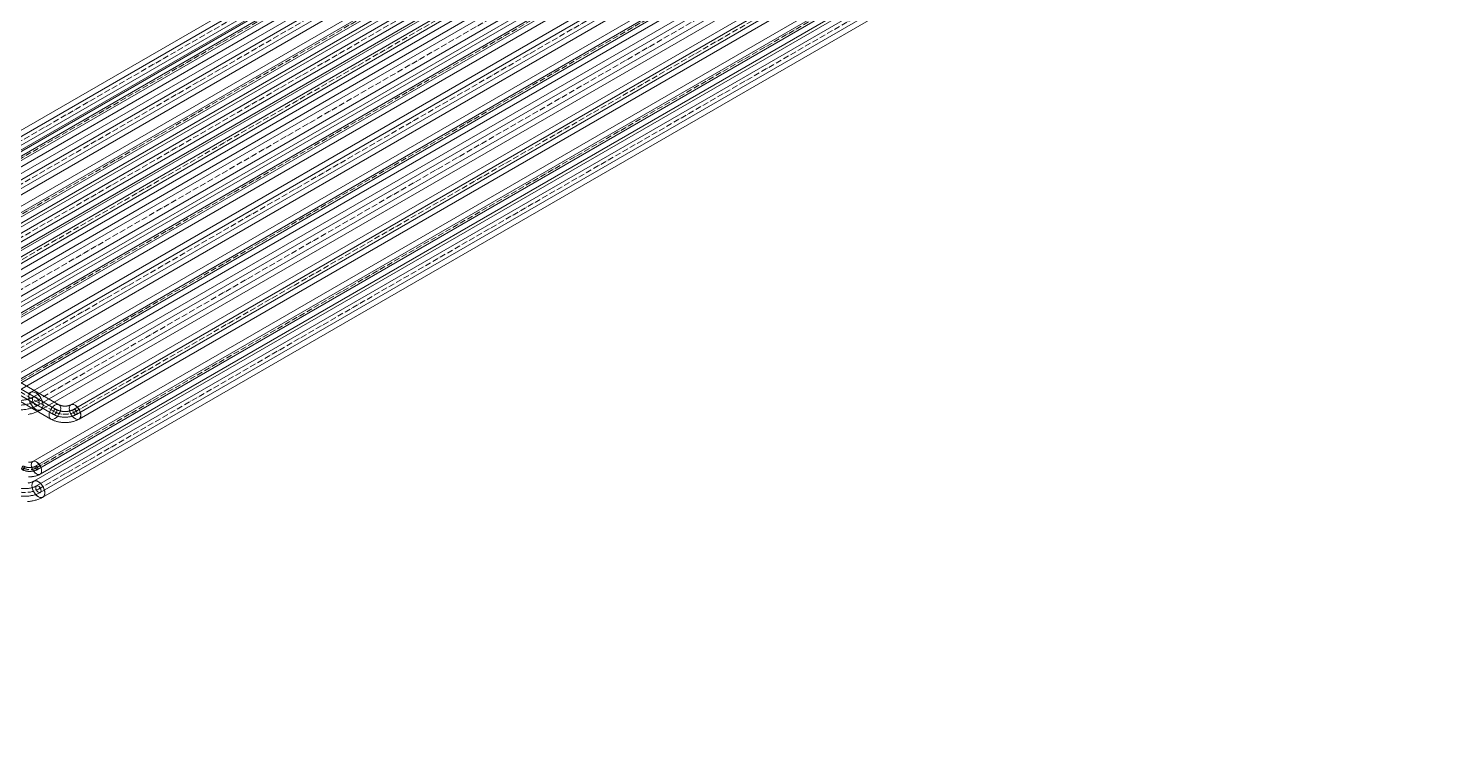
# Model space of a CAD drawing. Header units: millimetres. Extents: x -88595 to 880822, y -1054509 to -148035.
# Drawn here: x 423850 to 426226, y -315507 to -314330 of the extents above; entities that cross this region are included whole.
import ezdxf

# ---------------------------------------------------------------- set-up
doc = ezdxf.new("R2010")
doc.units = ezdxf.units.MM
doc.linetypes.add('$12$ADSK_Осевая', pattern=[14, 10, -2, 0, -2])
doc.linetypes.add('$13$ADSK_Осевая', pattern=[14, 10, -2, 0, -2])
for name, color, linetype, lineweight in [('Изоляция', 7, 'Continuous', 18), ('Трубопровод', 7, 'Continuous', 18), ('Трубопроводы', 7, 'Continuous', 18)]:
    doc.layers.add(name, color=color, linetype=linetype, lineweight=lineweight)

# ---------------------------------------------------------------- blocks, each defined once
blk = doc.blocks.new('$0$ADSK_МедьПайка_Отвод-гнутая труба - Отвод _гнутая труба_-V31-В_ОВ3_4')
at = {"layer": 'Трубопроводы', "color": 190, "true_color": 0x8000ff}
for points in [[(-9937.4, 7949.3, 0), (-9937.3, 7950.4, 0), (-9936.9, 7951.6, 0), (-9936.4, 7952.7, 0), (-9935.7, 7953.7, 0), (-9934.9, 7954.5, 0), (-9934, 7955.2, 0), (-9933.2, 7955.5, 0), (-9932.3, 7955.6, 0), (-9931.6, 7955.4, 0), (-9931.1, 7954.9, 0), (-9930.8, 7954.2, 0), (-9930.7, 7953.2, 0)], [(-9930.7, 7953.2, 0), (-9930.8, 7952.2, 0), (-9931.1, 7951, 0), (-9931.6, 7949.9, 0), (-9932.3, 7948.9, 0), (-9933.2, 7948, 0), (-9934, 7947.4, 0), (-9934.9, 7947, 0), (-9935.7, 7947, 0), (-9936.4, 7947.2, 0), (-9936.9, 7947.7, 0), (-9937.3, 7948.4, 0), (-9937.4, 7949.3, 0)], [(-9898, 7947.2, 0), (-9898.8, 7946.7, 0), (-9899.7, 7946.3, 0), (-9900.5, 7945.9, 0), (-9901.4, 7945.5, 0), (-9902.3, 7945.1, 0), (-9903.3, 7944.8, 0), (-9904.2, 7944.5, 0), (-9905.2, 7944.2, 0), (-9906.2, 7943.9, 0), (-9907.2, 7943.6, 0), (-9908.2, 7943.4, 0), (-9909.2, 7943.2, 0), (-9910.2, 7943, 0), (-9911.3, 7942.9, 0), (-9912.3, 7942.8, 0), (-9913.3, 7942.7, 0), (-9914.4, 7942.6, 0), (-9915.5, 7942.5, 0), (-9916.5, 7942.5, 0), (-9917.6, 7942.5, 0), (-9918.6, 7942.5, 0), (-9919.7, 7942.6, 0), (-9920.8, 7942.6, 0), (-9921.8, 7942.7, 0), (-9922.9, 7942.9, 0), (-9923.9, 7943, 0), (-9924.9, 7943.2, 0), (-9925.9, 7943.4, 0), (-9927, 7943.6, 0), (-9928, 7943.8, 0), (-9928.9, 7944.1, 0), (-9929.9, 7944.4, 0), (-9930.9, 7944.7, 0), (-9931.8, 7945, 0), (-9932.7, 7945.4, 0), (-9933.6, 7945.8, 0), (-9934.5, 7946.2, 0), (-9935.4, 7946.6, 0), (-9936.2, 7947, 0), (-9936.4, 7947.2, 0)], [(-9902.7, 7955.4, 0), (-9903.3, 7955.1, 0), (-9903.9, 7954.8, 0), (-9904.5, 7954.5, 0), (-9905.1, 7954.3, 0), (-9905.7, 7954, 0), (-9906.4, 7953.8, 0), (-9907.1, 7953.5, 0), (-9907.8, 7953.3, 0), (-9908.6, 7953.1, 0), (-9909.3, 7952.9, 0), (-9910.1, 7952.7, 0), (-9910.9, 7952.6, 0), (-9911.7, 7952.4, 0), (-9912.5, 7952.3, 0), (-9913.3, 7952.2, 0), (-9914.1, 7952.2, 0), (-9915, 7952.1, 0), (-9915.8, 7952.1, 0), (-9916.7, 7952, 0), (-9917.5, 7952, 0), (-9918.3, 7952, 0), (-9919.2, 7952.1, 0), (-9920, 7952.1, 0), (-9920.8, 7952.2, 0), (-9921.7, 7952.3, 0), (-9922.5, 7952.4, 0), (-9923.3, 7952.5, 0), (-9924.1, 7952.7, 0), (-9924.9, 7952.9, 0), (-9925.6, 7953, 0), (-9926.4, 7953.2, 0), (-9927.1, 7953.5, 0), (-9927.8, 7953.7, 0), (-9928.5, 7953.9, 0), (-9929.1, 7954.2, 0), (-9929.8, 7954.5, 0), (-9930.4, 7954.7, 0), (-9930.9, 7955, 0), (-9931.5, 7955.3, 0), (-9931.6, 7955.4, 0)], [(-9903.7, 7953.2, 0), (-9903.6, 7954.2, 0), (-9903.3, 7954.9, 0), (-9902.7, 7955.4, 0), (-9902.1, 7955.6, 0), (-9901.2, 7955.5, 0), (-9900.4, 7955.2, 0), (-9899.5, 7954.5, 0), (-9898.7, 7953.7, 0), (-9898, 7952.7, 0), (-9897.5, 7951.6, 0), (-9897.1, 7950.4, 0), (-9897, 7949.3, 0)], [(-9897, 7949.3, 0), (-9897.1, 7948.4, 0), (-9897.5, 7947.7, 0), (-9898, 7947.2, 0), (-9898.7, 7947, 0), (-9899.5, 7947, 0), (-9900.4, 7947.4, 0), (-9901.2, 7948, 0), (-9902.1, 7948.9, 0), (-9902.7, 7949.9, 0), (-9903.3, 7951, 0), (-9903.6, 7952.2, 0), (-9903.7, 7953.2, 0)]]:
    blk.add_polyline3d(points, dxfattribs=at)
blk = doc.blocks.new('$0$ADSK_МедьПайка_Отвод-гнутая труба - Отвод _гнутая труба_-V32-В_ОВ3_4')
at = {"layer": 'Трубопроводы', "color": 134, "true_color": 0x00a6a6}
for points in [[(-10027.6, 7966.2, 0), (-10027.4, 7968, 0), (-10026.8, 7969.8, 0), (-10025.9, 7971.7, 0), (-10024.8, 7973.4, 0), (-10023.4, 7974.8, 0), (-10022, 7975.9, 0), (-10020.5, 7976.5, 0), (-10019.2, 7976.6, 0), (-10018, 7976.3, 0), (-10017.1, 7975.5, 0), (-10016.5, 7974.2, 0), (-10016.4, 7972.6, 0)], [(-10016.4, 7972.6, 0), (-10016.5, 7970.9, 0), (-10017.1, 7969, 0), (-10018, 7967.1, 0), (-10019.2, 7965.4, 0), (-10020.5, 7964, 0), (-10022, 7962.9, 0), (-10023.4, 7962.3, 0), (-10024.8, 7962.2, 0), (-10025.9, 7962.5, 0), (-10026.8, 7963.4, 0), (-10027.4, 7964.6, 0), (-10027.6, 7966.2, 0)], [(-9961.9, 7962.5, 0), (-9963.2, 7961.8, 0), (-9964.7, 7961, 0), (-9966.1, 7960.3, 0), (-9967.6, 7959.7, 0), (-9969.1, 7959.1, 0), (-9970.7, 7958.5, 0), (-9972.3, 7958, 0), (-9973.9, 7957.5, 0), (-9975.5, 7957.1, 0), (-9977.2, 7956.6, 0), (-9978.8, 7956.3, 0), (-9980.5, 7955.9, 0), (-9982.3, 7955.6, 0), (-9984, 7955.4, 0), (-9985.7, 7955.2, 0), (-9987.5, 7955, 0), (-9989.2, 7954.9, 0), (-9991, 7954.8, 0), (-9992.8, 7954.8, 0), (-9994.5, 7954.8, 0), (-9996.3, 7954.8, 0), (-9998.1, 7954.9, 0), (-9999.8, 7955, 0), (-10001.6, 7955.1, 0), (-10003.3, 7955.3, 0), (-10005.1, 7955.6, 0), (-10006.8, 7955.9, 0), (-10008.5, 7956.2, 0), (-10010.2, 7956.5, 0), (-10011.8, 7956.9, 0), (-10013.5, 7957.4, 0), (-10015.1, 7957.9, 0), (-10016.7, 7958.4, 0), (-10018.3, 7958.9, 0), (-10019.8, 7959.5, 0), (-10021.3, 7960.2, 0), (-10022.7, 7960.8, 0), (-10024.2, 7961.6, 0), (-10025.6, 7962.3, 0), (-10025.9, 7962.5, 0)], [(-9969.8, 7976.3, 0), (-9970.7, 7975.8, 0), (-9971.7, 7975.3, 0), (-9972.7, 7974.8, 0), (-9973.7, 7974.4, 0), (-9974.8, 7973.9, 0), (-9975.9, 7973.5, 0), (-9977.1, 7973.1, 0), (-9978.3, 7972.8, 0), (-9979.5, 7972.4, 0), (-9980.8, 7972.1, 0), (-9982.1, 7971.8, 0), (-9983.4, 7971.6, 0), (-9984.7, 7971.3, 0), (-9986.1, 7971.1, 0), (-9987.4, 7971, 0), (-9988.8, 7970.8, 0), (-9990.2, 7970.7, 0), (-9991.6, 7970.7, 0), (-9993, 7970.6, 0), (-9994.4, 7970.6, 0), (-9995.8, 7970.7, 0), (-9997.2, 7970.7, 0), (-9998.6, 7970.8, 0), (-10000, 7970.9, 0), (-10001.4, 7971.1, 0), (-10002.7, 7971.3, 0), (-10004.1, 7971.5, 0), (-10005.4, 7971.7, 0), (-10006.7, 7972, 0), (-10007.9, 7972.3, 0), (-10009.2, 7972.7, 0), (-10010.4, 7973, 0), (-10011.6, 7973.4, 0), (-10012.7, 7973.8, 0), (-10013.8, 7974.2, 0), (-10014.8, 7974.7, 0), (-10015.9, 7975.2, 0), (-10016.8, 7975.6, 0), (-10017.8, 7976.1, 0), (-10018, 7976.3, 0)], [(-9971.4, 7972.6, 0), (-9971.2, 7974.2, 0), (-9970.7, 7975.5, 0), (-9969.8, 7976.3, 0), (-9968.6, 7976.6, 0), (-9967.3, 7976.5, 0), (-9965.8, 7975.9, 0), (-9964.4, 7974.8, 0), (-9963, 7973.4, 0), (-9961.9, 7971.7, 0), (-9961, 7969.8, 0), (-9960.4, 7968, 0), (-9960.2, 7966.2, 0)], [(-9960.2, 7966.2, 0), (-9960.4, 7964.6, 0), (-9961, 7963.4, 0), (-9961.9, 7962.5, 0), (-9963, 7962.2, 0), (-9964.4, 7962.3, 0), (-9965.8, 7962.9, 0), (-9967.3, 7964, 0), (-9968.6, 7965.4, 0), (-9969.8, 7967.1, 0), (-9970.7, 7969, 0), (-9971.2, 7970.9, 0), (-9971.4, 7972.6, 0)]]:
    blk.add_polyline3d(points, dxfattribs=at)
blk = doc.blocks.new('$0$ADSK_МедьПайка_Отвод-гнутая труба - Отвод _гнутая труба_-V14-В_ОВ3_4')
at = {"layer": 'Трубопроводы', "color": 190, "true_color": 0x8000ff}
for points in [[(1657, 645.2, 0), (1656.4, 644.9, 0), (1655.9, 644.9, 0), (1655.4, 645, 0), (1655.1, 645.3, 0), (1654.8, 645.8, 0), (1654.8, 646.5, 0), (1654.8, 647.2, 0), (1655.1, 647.9, 0), (1655.4, 648.7, 0), (1655.9, 649.4, 0), (1656.4, 649.9, 0), (1657, 650.4, 0)], [(1655.4, 645, 0), (1655.8, 644.8, 0), (1656.1, 644.6, 0), (1656.5, 644.3, 0), (1656.9, 644, 0), (1657.2, 643.8, 0), (1657.6, 643.4, 0), (1658, 643.1, 0), (1658.3, 642.8, 0), (1658.7, 642.4, 0), (1659.1, 642, 0), (1659.4, 641.7, 0), (1659.8, 641.3, 0), (1660.1, 640.8, 0), (1660.4, 640.4, 0), (1660.8, 640, 0), (1661.1, 639.5, 0), (1661.4, 639.1, 0), (1661.7, 638.6, 0), (1662, 638.1, 0), (1662.3, 637.6, 0), (1662.6, 637.1, 0), (1662.8, 636.6, 0), (1663.1, 636.1, 0), (1663.3, 635.6, 0), (1663.5, 635.1, 0), (1663.7, 634.6, 0), (1663.9, 634.1, 0), (1664.1, 633.6, 0), (1664.3, 633.1, 0), (1664.4, 632.6, 0), (1664.5, 632.1, 0), (1664.7, 631.6, 0), (1664.8, 631.1, 0), (1664.8, 630.7, 0), (1664.9, 630.2, 0), (1665, 629.7, 0), (1665, 629.3, 0), (1665, 628.9, 0), (1665, 628.4, 0), (1665, 628.3, 0)], [(1657, 650.4, 0), (1657.6, 650.6, 0), (1658.1, 650.7, 0), (1658.6, 650.5, 0), (1658.9, 650.2, 0), (1659.2, 649.7, 0), (1659.2, 649.1, 0), (1659.2, 648.3, 0), (1658.9, 647.6, 0), (1658.6, 646.8, 0), (1658.1, 646.2, 0), (1657.6, 645.6, 0), (1657, 645.2, 0)], [(1658.6, 650.5, 0), (1659.1, 650.2, 0), (1659.7, 649.8, 0), (1660.2, 649.5, 0), (1660.7, 649.1, 0), (1661.2, 648.7, 0), (1661.7, 648.3, 0), (1662.2, 647.8, 0), (1662.7, 647.4, 0), (1663.2, 646.9, 0), (1663.7, 646.4, 0), (1664.1, 645.9, 0), (1664.6, 645.4, 0), (1665, 644.8, 0), (1665.5, 644.3, 0), (1665.9, 643.7, 0), (1666.3, 643.1, 0), (1666.7, 642.6, 0), (1667.1, 642, 0), (1667.5, 641.4, 0), (1667.8, 640.7, 0), (1668.2, 640.1, 0), (1668.5, 639.5, 0), (1668.8, 638.9, 0), (1669.1, 638.2, 0), (1669.4, 637.6, 0), (1669.6, 636.9, 0), (1669.9, 636.3, 0), (1670.1, 635.6, 0), (1670.3, 635, 0), (1670.5, 634.3, 0), (1670.7, 633.7, 0), (1670.8, 633, 0), (1671, 632.4, 0), (1671.1, 631.7, 0), (1671.2, 631.1, 0), (1671.3, 630.4, 0), (1671.3, 629.8, 0), (1671.4, 629.1, 0), (1671.4, 628.5, 0), (1671.4, 628.3, 0)], [(1670.5, 627, 0), (1669.8, 626.7, 0), (1669, 626.6, 0), (1668.2, 626.5, 0), (1667.4, 626.6, 0), (1666.6, 626.7, 0), (1666, 627, 0), (1665.5, 627.4, 0), (1665.2, 627.8, 0), (1665, 628.3, 0), (1665.2, 628.8, 0), (1665.5, 629.2, 0), (1666, 629.6, 0)], [(1666, 629.6, 0), (1666.6, 629.9, 0), (1667.4, 630.1, 0), (1668.2, 630.2, 0), (1669, 630.1, 0), (1669.8, 629.9, 0), (1670.5, 629.6, 0), (1671, 629.2, 0), (1671.3, 628.8, 0), (1671.4, 628.3, 0), (1671.3, 627.8, 0), (1671, 627.4, 0), (1670.5, 627, 0)]]:
    blk.add_polyline3d(points, dxfattribs=at)
blk = doc.blocks.new('$0$ADSK_МедьПайка_Отвод-гнутая труба - Отвод _гнутая труба_-V30-В_ОВ3_4')
at = {"layer": 'Трубопроводы', "color": 134, "true_color": 0x00a6a6}
for points in [[(-8086.8, 9400.7, 0), (-8087.9, 9400.2, 0), (-8089, 9400.1, 0), (-8090, 9400.3, 0), (-8090.7, 9401, 0), (-8091.1, 9402, 0), (-8091.3, 9403.2, 0), (-8091.1, 9404.7, 0), (-8090.7, 9406.2, 0), (-8090, 9407.7, 0), (-8089, 9409, 0), (-8087.9, 9410.2, 0), (-8086.8, 9411, 0)], [(-8086.8, 9411, 0), (-8085.6, 9411.5, 0), (-8084.5, 9411.6, 0), (-8083.6, 9411.3, 0), (-8082.9, 9410.7, 0), (-8082.4, 9409.7, 0), (-8082.3, 9408.4, 0), (-8082.4, 9407, 0), (-8082.9, 9405.5, 0), (-8083.6, 9404, 0), (-8084.5, 9402.6, 0), (-8085.6, 9401.5, 0), (-8086.8, 9400.7, 0)], [(-8083.6, 9411.3, 0), (-8082.5, 9410.7, 0), (-8081.4, 9410, 0), (-8080.4, 9409.3, 0), (-8079.3, 9408.5, 0), (-8078.3, 9407.7, 0), (-8077.3, 9406.8, 0), (-8076.3, 9405.9, 0), (-8075.3, 9405, 0), (-8074.3, 9404.1, 0), (-8073.4, 9403.1, 0), (-8072.5, 9402.1, 0), (-8071.6, 9401, 0), (-8070.7, 9400, 0), (-8069.8, 9398.9, 0), (-8069, 9397.7, 0), (-8068.2, 9396.6, 0), (-8067.4, 9395.4, 0), (-8066.6, 9394.2, 0), (-8065.9, 9393, 0), (-8065.1, 9391.8, 0), (-8064.5, 9390.6, 0), (-8063.8, 9389.3, 0), (-8063.2, 9388, 0), (-8062.6, 9386.8, 0), (-8062, 9385.5, 0), (-8061.5, 9384.2, 0), (-8061, 9382.9, 0), (-8060.6, 9381.6, 0), (-8060.1, 9380.3, 0), (-8059.7, 9379, 0), (-8059.4, 9377.6, 0), (-8059.1, 9376.3, 0), (-8058.8, 9375, 0), (-8058.6, 9373.7, 0), (-8058.4, 9372.4, 0), (-8058.2, 9371.1, 0), (-8058.1, 9369.8, 0), (-8058, 9368.6, 0), (-8058, 9367.3, 0), (-8058, 9367, 0)], [(-8090, 9400.3, 0), (-8089.2, 9399.9, 0), (-8088.5, 9399.4, 0), (-8087.8, 9398.9, 0), (-8087.1, 9398.4, 0), (-8086.3, 9397.8, 0), (-8085.6, 9397.2, 0), (-8084.8, 9396.5, 0), (-8084.1, 9395.9, 0), (-8083.4, 9395.1, 0), (-8082.7, 9394.4, 0), (-8082, 9393.6, 0), (-8081.2, 9392.8, 0), (-8080.6, 9392, 0), (-8079.9, 9391.1, 0), (-8079.2, 9390.2, 0), (-8078.6, 9389.3, 0), (-8078, 9388.4, 0), (-8077.3, 9387.5, 0), (-8076.8, 9386.5, 0), (-8076.2, 9385.5, 0), (-8075.7, 9384.6, 0), (-8075.1, 9383.6, 0), (-8074.6, 9382.6, 0), (-8074.2, 9381.6, 0), (-8073.7, 9380.6, 0), (-8073.3, 9379.5, 0), (-8072.9, 9378.5, 0), (-8072.6, 9377.5, 0), (-8072.3, 9376.5, 0), (-8072, 9375.5, 0), (-8071.7, 9374.5, 0), (-8071.5, 9373.5, 0), (-8071.3, 9372.6, 0), (-8071.1, 9371.6, 0), (-8070.9, 9370.7, 0), (-8070.8, 9369.8, 0), (-8070.7, 9368.9, 0), (-8070.7, 9368, 0), (-8070.7, 9367.2, 0), (-8070.7, 9367, 0)], [(-8059.8, 9364.4, 0), (-8061.1, 9363.8, 0), (-8062.7, 9363.4, 0), (-8064.3, 9363.3, 0), (-8066, 9363.4, 0), (-8067.5, 9363.8, 0), (-8068.8, 9364.4, 0), (-8069.8, 9365.1, 0), (-8070.5, 9366, 0), (-8070.7, 9367, 0), (-8070.5, 9367.9, 0), (-8069.8, 9368.8, 0), (-8068.8, 9369.5, 0)], [(-8068.8, 9369.5, 0), (-8067.5, 9370.1, 0), (-8066, 9370.5, 0), (-8064.3, 9370.6, 0), (-8062.7, 9370.5, 0), (-8061.1, 9370.1, 0), (-8059.8, 9369.5, 0), (-8058.8, 9368.8, 0), (-8058.2, 9367.9, 0), (-8058, 9367, 0), (-8058.2, 9366, 0), (-8058.8, 9365.1, 0), (-8059.8, 9364.4, 0)]]:
    blk.add_polyline3d(points, dxfattribs=at)

msp = doc.modelspace()

# ---------------------------------------------------------------- linework, layer by layer
at = {"layer": 'Изоляция', "color": 190, "true_color": 0x8000ff}
for p, q in [((423901.1, -314959.2), (416369.2, -310610.7)), ((416355.4, -310634.5), (423887.3, -314983.1)), ((425594.2, -313519.1), (423425.7, -314771.1)), ((423437.8, -314792.2), (425606.3, -313540.2)), ((426072, -313717.3), (423921, -314959.2)), ((425393.3, -313729.3), (422593.4, -315345.8)), ((425845.3, -313745.8), (422879.4, -315458.2)), ((426153.8, -313728.3), (423857.3, -315054.2)), ((423934.8, -314983.1), (426085.8, -313741.2)), ((425453.3, -313768.8), (422586.5, -315423.9)), ((422605.6, -315366.9), (425405.5, -313750.4)), ((425644.7, -313752), (422844.6, -315368.6)), ((422891.6, -315479.2), (425857.5, -313766.9)), ((423869.5, -315075.3), (426166, -313749.4)), ((422600.2, -315447.8), (425467, -313792.6)), ((422856.8, -315389.7), (425656.8, -313773.1))]:
    msp.add_line(p, q, dxfattribs=at)
at = {"layer": 'Изоляция', "color": 134, "true_color": 0x00a6a6}
for p, q in [((425626.8, -313467.5), (423428.8, -314736.5)), ((423444.2, -314763.1), (425642.2, -313494.1)), ((425517.1, -313603.3), (422627.7, -315271.5)), ((422643.1, -315298.1), (425532.4, -313629.9)), ((425464.4, -313722.7), (422591.7, -315381.3)), ((425940.1, -313733.9), (423854, -314938.4)), ((426210.6, -313729.3), (423859, -315087.1)), ((425530.6, -313767.8), (422592.2, -315464.3)), ((422607, -315407.9), (425479.7, -313749.3)), ((425713.7, -313762.6), (422813, -315437.3)), ((423870.9, -314967.7), (425957, -313763.3)), ((423874.3, -315113.7), (426226, -313755.9)), ((422592.2, -315507.1), (425556.8, -313795.4)), ((422828.4, -315463.9), (425729.1, -313789.2))]:
    msp.add_line(p, q, dxfattribs=at)
for points in [[(423854, -314938.4, 0), (423853.3, -314938.7, 0), (423852.6, -314939.1, 0), (423851.9, -314939.4, 0), (423851.1, -314939.8, 0), (423850.2, -314940.1, 0), (423849.3, -314940.4, 0)], [(423862.4, -314939.2, 0), (423859.3, -314937.9, 0), (423856.4, -314937.6, 0), (423854, -314938.4, 0), (423852.1, -314940.1, 0), (423850.9, -314942.8, 0), (423850.4, -314946.1, 0)], [(423850.4, -314946.1, 0), (423850.7, -314943.2, 0), (423851.6, -314940.8, 0), (423853.1, -314939, 0), (423855, -314937.9, 0), (423857.2, -314937.6, 0), (423859.8, -314938, 0), (423862.4, -314939.2, 0)], [(423850.4, -314946.1, 0), (423850.9, -314949.9, 0), (423852.1, -314954, 0), (423854, -314957.9, 0), (423856.4, -314961.6, 0), (423859.3, -314964.6, 0), (423862.4, -314966.9, 0)], [(423862.4, -314966.9, 0), (423859.8, -314965, 0), (423857.2, -314962.5, 0), (423855, -314959.5, 0), (423853.1, -314956.3, 0), (423851.6, -314952.8, 0), (423850.7, -314949.4, 0), (423850.4, -314946.1, 0)], [(423874.4, -314960, 0), (423874, -314956.1, 0), (423872.8, -314952.1, 0), (423870.9, -314948.2, 0), (423868.4, -314944.5, 0), (423865.5, -314941.5, 0), (423862.4, -314939.2, 0)], [(423862.4, -314939.2, 0), (423865.1, -314941.1, 0), (423867.6, -314943.6, 0), (423869.9, -314946.5, 0), (423871.8, -314949.8, 0), (423873.2, -314953.3, 0), (423874.1, -314956.7, 0), (423874.4, -314960, 0)], [(423862.4, -314966.9, 0), (423865.5, -314968.2, 0), (423868.4, -314968.5, 0), (423870.9, -314967.7, 0), (423872.8, -314966, 0), (423874, -314963.3, 0), (423874.4, -314960, 0)], [(423874.4, -314960, 0), (423874.1, -314962.9, 0), (423873.2, -314965.3, 0), (423871.8, -314967.1, 0), (423869.9, -314968.2, 0), (423867.6, -314968.5, 0), (423865.1, -314968.1, 0), (423862.4, -314966.9, 0)], [(423870.9, -314967.7, 0), (423869.2, -314968.6, 0), (423867.6, -314969.5, 0), (423865.9, -314970.3, 0), (423864.1, -314971.1, 0), (423862.3, -314971.8, 0), (423860.5, -314972.4, 0), (423858.7, -314973, 0), (423856.9, -314973.6, 0), (423855, -314974.1, 0), (423853.1, -314974.6, 0), (423851.2, -314975, 0), (423849.3, -314975.4, 0)], [(423859, -315087.1, 0), (423858.5, -315087.3, 0), (423858, -315087.6, 0), (423857.4, -315087.8, 0), (423856.9, -315088.1, 0), (423856.2, -315088.3, 0), (423855.6, -315088.6, 0), (423854.9, -315088.8, 0), (423854.1, -315089, 0), (423853.4, -315089.2, 0), (423852.6, -315089.4, 0), (423851.8, -315089.6, 0), (423851, -315089.8, 0), (423850.1, -315089.9, 0), (423849.3, -315090, 0)], [(423855.8, -315094.1, 0), (423856, -315091.5, 0), (423856.8, -315089.3, 0), (423858.1, -315087.6, 0), (423859.9, -315086.7, 0), (423861.9, -315086.3, 0), (423864.2, -315086.7, 0), (423866.6, -315087.8, 0)], [(423866.6, -315087.8, 0), (423863.8, -315086.6, 0), (423861.2, -315086.4, 0), (423859, -315087.1, 0), (423857.2, -315088.7, 0), (423856.1, -315091.1, 0), (423855.8, -315094.1, 0)], [(423855.8, -315094.1, 0), (423856.1, -315097.5, 0), (423857.2, -315101.2, 0), (423859, -315104.8, 0), (423861.2, -315108.1, 0), (423863.8, -315110.8, 0), (423866.6, -315112.9, 0)], [(423866.6, -315112.9, 0), (423864.2, -315111.2, 0), (423861.9, -315108.9, 0), (423859.9, -315106.2, 0), (423858.1, -315103.3, 0), (423856.8, -315100.1, 0), (423856, -315097, 0), (423855.8, -315094.1, 0)], [(423877.5, -315106.6, 0), (423877.1, -315103.2, 0), (423876, -315099.5, 0), (423874.3, -315095.9, 0), (423872.1, -315092.6, 0), (423869.4, -315089.9, 0), (423866.6, -315087.8, 0)], [(423866.6, -315087.8, 0), (423869, -315089.5, 0), (423871.3, -315091.8, 0), (423873.4, -315094.5, 0), (423875.1, -315097.4, 0), (423876.4, -315100.6, 0), (423877.2, -315103.7, 0), (423877.5, -315106.6, 0)], [(423874.3, -315113.7, 0), (423872.9, -315114.4, 0), (423871.5, -315115.1, 0), (423870.1, -315115.8, 0), (423868.7, -315116.4, 0), (423867.2, -315117, 0), (423865.7, -315117.6, 0), (423864.2, -315118.1, 0), (423862.7, -315118.5, 0), (423861.2, -315118.9, 0), (423859.6, -315119.3, 0), (423858, -315119.7, 0), (423856.5, -315120, 0), (423854.9, -315120.2, 0), (423853.3, -315120.5, 0), (423851.7, -315120.7, 0), (423850.1, -315120.8, 0), (423848.5, -315120.9, 0)], [(423866.6, -315112.9, 0), (423869.4, -315114.1, 0), (423872.1, -315114.3, 0), (423874.3, -315113.7, 0), (423876, -315112.1, 0), (423877.1, -315109.7, 0), (423877.5, -315106.6, 0)], [(423877.5, -315106.6, 0), (423877.2, -315109.3, 0), (423876.4, -315111.4, 0), (423875.1, -315113.1, 0), (423873.4, -315114.1, 0), (423871.3, -315114.4, 0), (423869, -315114, 0), (423866.6, -315112.9, 0)]]:
    msp.add_polyline3d(points, dxfattribs=at)
at = {"layer": 'Изоляция', "color": 190, "true_color": 0x8000ff}
for points in [[(423894.2, -314959.9, 0), (423891.7, -314961.8, 0), (423889.4, -314964.2, 0), (423887.3, -314967.2, 0), (423885.8, -314970.4, 0), (423884.8, -314973.7, 0), (423884.5, -314976.8, 0)], [(423884.5, -314976.8, 0), (423884.8, -314973.7, 0), (423885.8, -314970.4, 0), (423887.3, -314967.2, 0), (423889.4, -314964.2, 0), (423891.7, -314961.8, 0), (423894.2, -314959.9, 0)], [(423903.9, -314965.5, 0), (423903.6, -314962.8, 0), (423902.6, -314960.7, 0), (423901.1, -314959.2, 0), (423899.1, -314958.6, 0), (423896.7, -314958.9, 0), (423894.2, -314959.9, 0)], [(423894.2, -314959.9, 0), (423896.7, -314958.9, 0), (423899.1, -314958.6, 0), (423901.1, -314959.2, 0), (423902.6, -314960.7, 0), (423903.6, -314962.8, 0), (423903.9, -314965.5, 0)], [(423921, -314959.2, 0), (423920.7, -314959.4, 0), (423920.4, -314959.6, 0), (423920.1, -314959.7, 0), (423919.7, -314959.9, 0), (423919.3, -314960, 0), (423918.8, -314960.2, 0), (423918.4, -314960.4, 0), (423917.9, -314960.5, 0), (423917.4, -314960.6, 0), (423916.9, -314960.8, 0), (423916.3, -314960.9, 0), (423915.7, -314961, 0), (423915.2, -314961.1, 0), (423914.6, -314961.2, 0), (423914, -314961.3, 0), (423913.3, -314961.3, 0), (423912.7, -314961.4, 0), (423912.1, -314961.4, 0), (423911.5, -314961.4, 0), (423910.8, -314961.4, 0), (423910.2, -314961.4, 0), (423909.6, -314961.4, 0), (423908.9, -314961.3, 0), (423908.3, -314961.3, 0), (423907.7, -314961.2, 0), (423907.1, -314961.1, 0), (423906.5, -314961, 0), (423905.9, -314960.9, 0), (423905.4, -314960.8, 0), (423904.9, -314960.7, 0), (423904.3, -314960.5, 0), (423903.8, -314960.4, 0), (423903.4, -314960.2, 0), (423902.9, -314960.1, 0), (423902.5, -314959.9, 0), (423902.1, -314959.8, 0), (423901.8, -314959.6, 0), (423901.5, -314959.4, 0), (423901.2, -314959.3, 0), (423901.1, -314959.2, 0)], [(423927.9, -314959.9, 0), (423925.4, -314958.9, 0), (423923, -314958.6, 0), (423921, -314959.2, 0), (423919.5, -314960.7, 0), (423918.5, -314962.8, 0), (423918.1, -314965.5, 0)], [(423918.1, -314965.5, 0), (423918.4, -314963.2, 0), (423919.1, -314961.2, 0), (423920.3, -314959.8, 0), (423921.8, -314958.9, 0), (423923.7, -314958.6, 0), (423925.7, -314959, 0), (423927.9, -314959.9, 0)], [(423937.6, -314976.8, 0), (423937.3, -314973.7, 0), (423936.3, -314970.4, 0), (423934.8, -314967.2, 0), (423932.7, -314964.2, 0), (423930.4, -314961.8, 0), (423927.9, -314959.9, 0)], [(423927.9, -314959.9, 0), (423930, -314961.5, 0), (423932.1, -314963.5, 0), (423933.9, -314965.9, 0), (423935.5, -314968.5, 0), (423936.6, -314971.3, 0), (423937.4, -314974.1, 0), (423937.6, -314976.8, 0)], [(423884.5, -314976.8, 0), (423884.8, -314979.5, 0), (423885.8, -314981.6, 0), (423887.3, -314983.1, 0), (423889.4, -314983.7, 0), (423891.7, -314983.5, 0), (423894.2, -314982.4, 0)], [(423894.2, -314982.4, 0), (423891.7, -314983.5, 0), (423889.4, -314983.7, 0), (423887.3, -314983.1, 0), (423885.8, -314981.6, 0), (423884.8, -314979.5, 0), (423884.5, -314976.8, 0)], [(423934.8, -314983.1, 0), (423933.7, -314983.7, 0), (423932.6, -314984.3, 0), (423931.4, -314984.8, 0), (423930.3, -314985.3, 0), (423929.1, -314985.7, 0), (423927.9, -314986.2, 0), (423926.8, -314986.6, 0), (423925.6, -314986.9, 0), (423924.4, -314987.3, 0), (423923.1, -314987.6, 0), (423921.9, -314987.8, 0), (423920.7, -314988.1, 0), (423919.4, -314988.3, 0), (423918.2, -314988.5, 0), (423916.9, -314988.6, 0), (423915.7, -314988.7, 0), (423914.4, -314988.8, 0), (423913.1, -314988.9, 0), (423911.9, -314988.9, 0), (423910.6, -314988.9, 0), (423909.3, -314988.9, 0), (423908, -314988.9, 0), (423906.8, -314988.8, 0), (423905.5, -314988.7, 0), (423904.3, -314988.5, 0), (423903, -314988.3, 0), (423901.8, -314988.1, 0), (423900.5, -314987.9, 0), (423899.3, -314987.6, 0), (423898.1, -314987.4, 0), (423896.9, -314987, 0), (423895.7, -314986.7, 0), (423894.5, -314986.3, 0), (423893.3, -314985.9, 0), (423892.1, -314985.4, 0), (423891, -314984.9, 0), (423889.9, -314984.4, 0), (423888.7, -314983.8, 0), (423887.6, -314983.2, 0), (423887.3, -314983.1, 0)], [(423894.2, -314982.4, 0), (423896.7, -314980.6, 0), (423899.1, -314978.1, 0), (423901.1, -314975.1, 0), (423902.6, -314971.9, 0), (423903.6, -314968.6, 0), (423903.9, -314965.5, 0)], [(423903.9, -314965.5, 0), (423903.6, -314968.6, 0), (423902.6, -314971.9, 0), (423901.1, -314975.1, 0), (423899.1, -314978.1, 0), (423896.7, -314980.6, 0), (423894.2, -314982.4, 0)], [(423918.1, -314965.5, 0), (423918.5, -314968.6, 0), (423919.5, -314971.9, 0), (423921, -314975.1, 0), (423923, -314978.1, 0), (423925.4, -314980.6, 0), (423927.9, -314982.4, 0)], [(423927.9, -314982.4, 0), (423925.7, -314980.9, 0), (423923.7, -314978.8, 0), (423921.8, -314976.4, 0), (423920.3, -314973.8, 0), (423919.1, -314971, 0), (423918.4, -314968.2, 0), (423918.1, -314965.5, 0)], [(423927.9, -314982.4, 0), (423930.4, -314983.5, 0), (423932.7, -314983.7, 0), (423934.8, -314983.1, 0), (423936.3, -314981.6, 0), (423937.3, -314979.5, 0), (423937.6, -314976.8, 0)], [(423937.6, -314976.8, 0), (423937.4, -314979.1, 0), (423936.6, -314981.1, 0), (423935.5, -314982.6, 0), (423933.9, -314983.4, 0), (423932.1, -314983.7, 0), (423930, -314983.4, 0), (423927.9, -314982.4, 0)], [(423857.3, -315054.2, 0), (423857.2, -315054.2, 0), (423857.1, -315054.3, 0), (423856.9, -315054.4, 0), (423856.7, -315054.4, 0), (423856.6, -315054.5, 0), (423856.4, -315054.6, 0), (423856.1, -315054.7, 0), (423855.9, -315054.7, 0), (423855.6, -315054.8, 0), (423855.3, -315054.9, 0), (423855, -315054.9, 0), (423854.7, -315055, 0), (423854.4, -315055, 0), (423854.1, -315055.1, 0), (423853.8, -315055.1, 0), (423853.4, -315055.2, 0), (423853.1, -315055.2, 0), (423852.7, -315055.2, 0), (423852.4, -315055.2, 0), (423852, -315055.2, 0), (423851.7, -315055.2, 0), (423851.3, -315055.2, 0), (423851, -315055.2, 0), (423850.6, -315055.1, 0), (423850.3, -315055.1, 0), (423850, -315055.1, 0)], [(423863.4, -315054.8, 0), (423861.1, -315053.8, 0), (423859.1, -315053.6, 0), (423857.3, -315054.2, 0), (423855.9, -315055.4, 0), (423855.1, -315057.3, 0), (423854.8, -315059.7, 0)], [(423854.8, -315059.7, 0), (423855, -315057.7, 0), (423855.6, -315055.9, 0), (423856.6, -315054.6, 0), (423858, -315053.8, 0), (423859.6, -315053.6, 0), (423861.5, -315053.9, 0), (423863.4, -315054.8, 0)], [(423872, -315069.7, 0), (423871.7, -315066.9, 0), (423870.8, -315064, 0), (423869.5, -315061.2, 0), (423867.7, -315058.6, 0), (423865.6, -315056.4, 0), (423863.4, -315054.8, 0)], [(423863.4, -315054.8, 0), (423865.3, -315056.1, 0), (423867.1, -315057.9, 0), (423868.7, -315060, 0), (423870.1, -315062.4, 0), (423871.1, -315064.9, 0), (423871.8, -315067.3, 0), (423872, -315069.7, 0)], [(423869.5, -315075.3, 0), (423868.6, -315075.7, 0), (423867.8, -315076.1, 0), (423867, -315076.5, 0), (423866.1, -315076.9, 0), (423865.3, -315077.2, 0), (423864.4, -315077.6, 0), (423863.5, -315077.8, 0), (423862.7, -315078.1, 0), (423861.8, -315078.4, 0), (423860.9, -315078.6, 0), (423860, -315078.8, 0), (423859.1, -315079, 0), (423858.2, -315079.1, 0), (423857.3, -315079.2, 0), (423856.4, -315079.3, 0), (423855.5, -315079.4, 0), (423854.6, -315079.5, 0), (423853.6, -315079.5, 0), (423852.7, -315079.6, 0), (423851.8, -315079.6, 0), (423850.9, -315079.6, 0), (423850, -315079.5, 0)], [(423854.8, -315059.7, 0), (423855.1, -315062.5, 0), (423855.9, -315065.4, 0), (423857.3, -315068.2, 0), (423859.1, -315070.8, 0), (423861.1, -315073, 0), (423863.4, -315074.7, 0)], [(423863.4, -315074.7, 0), (423861.4, -315073.3, 0), (423859.6, -315071.5, 0), (423858, -315069.4, 0), (423856.6, -315067, 0), (423855.6, -315064.5, 0), (423855, -315062.1, 0), (423854.8, -315059.7, 0)], [(423863.4, -315074.7, 0), (423865.6, -315075.6, 0), (423867.7, -315075.8, 0), (423869.5, -315075.3, 0), (423870.8, -315074, 0), (423871.7, -315072.1, 0), (423872, -315069.7, 0)], [(423872, -315069.7, 0), (423871.8, -315071.8, 0), (423871.1, -315073.5, 0), (423870.1, -315074.8, 0), (423868.7, -315075.6, 0), (423867.1, -315075.8, 0), (423865.3, -315075.5, 0), (423863.4, -315074.7, 0)]]:
    msp.add_polyline3d(points, dxfattribs=at)
at = {"layer": 'Трубопровод', "color": 190, "true_color": 0x8000ff}
for p, q in [((416359.9, -310626.7), (423891.8, -314975.3)), ((423896.6, -314967), (416364.7, -310618.5)), ((425598.7, -313526.9), (423430.2, -314778.9)), ((423433.3, -314784.4), (425601.8, -313532.4)), ((425397.8, -313737.1), (422597.9, -315353.6)), ((422601.1, -315359.1), (425401, -313742.6)), ((426158.3, -313736.1), (423861.8, -315062)), ((423865, -315067.5), (426161.5, -313741.6)), ((426076.5, -313725.1), (423925.5, -314967)), ((423930.3, -314975.3), (426081.3, -313733.4)), ((425649.2, -313759.8), (422849.1, -315376.4)), ((422852.3, -315381.9), (425652.3, -313765.3)), ((425849.8, -313753.6), (422883.9, -315465.9)), ((422887.1, -315471.4), (425853, -313759.1)), ((425457.8, -313776.6), (422591, -315431.7)), ((422595.7, -315440), (425462.5, -313784.8))]:
    msp.add_line(p, q, dxfattribs=at)
at = {"layer": 'Трубопровод', "color": 190, "linetype": '$12$ADSK_Осевая', "true_color": 0x8000ff}
for p, q in [((416362.3, -310622.6), (423894.2, -314971.2)), ((416362.3, -310622.6), (423894.2, -314971.2)), ((425600.3, -313529.7), (423431.7, -314781.7)), ((425600.3, -313529.7), (423431.7, -314781.7)), ((425399.4, -313739.8), (422599.5, -315356.4)), ((425399.4, -313739.8), (422599.5, -315356.4)), ((423863.4, -315064.7), (426159.9, -313738.8)), ((423863.4, -315064.7), (426159.9, -313738.8)), ((423927.9, -314971.2), (426078.9, -313729.3)), ((423927.9, -314971.2), (426078.9, -313729.3)), ((422850.7, -315379.2), (425650.7, -313762.6)), ((422850.7, -315379.2), (425650.7, -313762.6)), ((422885.5, -315468.7), (425851.4, -313756.3)), ((422885.5, -315468.7), (425851.4, -313756.3)), ((425460.1, -313780.7), (422593.4, -315435.8)), ((425460.1, -313780.7), (422593.4, -315435.8))]:
    msp.add_line(p, q, dxfattribs=at)
at = {"layer": 'Трубопровод', "color": 134, "true_color": 0x00a6a6}
for p, q in [((425631.3, -313475.3), (423433.3, -314744.3)), ((423439.7, -314755.3), (425637.7, -313486.3)), ((425521.6, -313611.1), (422632.2, -315279.3)), ((422638.6, -315290.3), (425527.9, -313622.1)), ((425468.9, -313730.5), (422596.2, -315389.1)), ((422602.5, -315400.1), (425475.2, -313741.5)), ((425944.6, -313741.7), (423858.5, -314946.2)), ((426215.1, -313737.1), (423863.5, -315094.9)), ((423869.8, -315105.9), (426221.5, -313748.1)), ((425718.2, -313770.4), (422817.5, -315445.1)), ((423866.4, -314959.9), (425952.5, -313755.5)), ((425533.3, -313776.6), (422602.3, -315468.8)), ((422611.8, -315485.3), (425542.8, -313793.1)), ((422823.9, -315456.1), (425724.6, -313781.4))]:
    msp.add_line(p, q, dxfattribs=at)
at = {"layer": 'Трубопровод', "color": 134, "linetype": '$12$ADSK_Осевая', "true_color": 0x00a6a6}
for p, q in [((425634.5, -313480.8), (423436.5, -314749.8)), ((425634.5, -313480.8), (423436.5, -314749.8)), ((422635.4, -315284.8), (425524.7, -313616.6)), ((422635.4, -315284.8), (425524.7, -313616.6)), ((422599.3, -315394.6), (425472.1, -313736)), ((422599.3, -315394.6), (425472.1, -313736)), ((423862.4, -314953), (425948.6, -313748.6)), ((423862.4, -314953), (425948.6, -313748.6)), ((423866.6, -315100.4), (426218.3, -313742.6)), ((423866.6, -315100.4), (426218.3, -313742.6)), ((425538, -313784.9), (422607, -315477.1)), ((425538, -313784.9), (422607, -315477.1)), ((422820.7, -315450.6), (425721.4, -313775.9)), ((422820.7, -315450.6), (425721.4, -313775.9))]:
    msp.add_line(p, q, dxfattribs=at)
at = {"layer": 'Трубопровод', "color": 134, "true_color": 0x00a6a6}
for points in [[(423862.4, -314946.6, 0), (423861, -314945.9, 0), (423859.6, -314945.8, 0), (423858.5, -314946.2, 0), (423857.6, -314947, 0), (423857, -314948.2, 0), (423856.8, -314949.8, 0)], [(423856.8, -314949.8, 0), (423857, -314951.6, 0), (423857.6, -314953.5, 0), (423858.5, -314955.3, 0), (423859.6, -314957, 0), (423861, -314958.5, 0), (423862.4, -314959.5, 0)], [(423868, -314956.3, 0), (423867.8, -314954.5, 0), (423867.3, -314952.6, 0), (423866.4, -314950.8, 0), (423865.2, -314949.1, 0), (423863.9, -314947.6, 0), (423862.4, -314946.6, 0)], [(423862.4, -314959.5, 0), (423863.9, -314960.1, 0), (423865.2, -314960.3, 0), (423866.4, -314959.9, 0), (423867.3, -314959.1, 0), (423867.8, -314957.9, 0), (423868, -314956.3, 0)], [(423866.6, -315095.2, 0), (423865.5, -315094.7, 0), (423864.4, -315094.6, 0), (423863.5, -315094.9, 0), (423862.7, -315095.5, 0), (423862.3, -315096.5, 0), (423862.1, -315097.8, 0)], [(423862.1, -315097.8, 0), (423862.3, -315099.2, 0), (423862.7, -315100.7, 0), (423863.5, -315102.2, 0), (423864.4, -315103.6, 0), (423865.5, -315104.7, 0), (423866.6, -315105.5, 0)], [(423871.1, -315103, 0), (423871, -315101.5, 0), (423870.5, -315100, 0), (423869.8, -315098.5, 0), (423868.9, -315097.2, 0), (423867.8, -315096, 0), (423866.6, -315095.2, 0)], [(423866.6, -315105.5, 0), (423867.8, -315106, 0), (423868.9, -315106.1, 0), (423869.8, -315105.9, 0), (423870.5, -315105.2, 0), (423871, -315104.2, 0), (423871.1, -315103, 0)]]:
    msp.add_polyline3d(points, dxfattribs=at)
at = {"layer": 'Трубопровод', "color": 190, "true_color": 0x8000ff}
for points in [[(423894.2, -314967.3, 0), (423893.3, -314967.9, 0), (423892.5, -314968.8, 0), (423891.8, -314969.8, 0), (423891.3, -314970.9, 0), (423891, -314972, 0), (423890.9, -314973.1, 0)], [(423890.9, -314973.1, 0), (423891, -314974, 0), (423891.3, -314974.8, 0), (423891.8, -314975.3, 0), (423892.5, -314975.5, 0), (423893.3, -314975.4, 0), (423894.2, -314975, 0)], [(423897.6, -314969.2, 0), (423897.5, -314968.3, 0), (423897.1, -314967.5, 0), (423896.6, -314967, 0), (423895.9, -314966.8, 0), (423895.1, -314966.9, 0), (423894.2, -314967.3, 0)], [(423894.2, -314975, 0), (423895.1, -314974.4, 0), (423895.9, -314973.6, 0), (423896.6, -314972.5, 0), (423897.1, -314971.4, 0), (423897.5, -314970.3, 0), (423897.6, -314969.2, 0)], [(423927.9, -314967.3, 0), (423927, -314966.9, 0), (423926.2, -314966.8, 0), (423925.5, -314967, 0), (423925, -314967.5, 0), (423924.6, -314968.3, 0), (423924.5, -314969.2, 0)], [(423924.5, -314969.2, 0), (423924.6, -314970.3, 0), (423925, -314971.4, 0), (423925.5, -314972.5, 0), (423926.2, -314973.6, 0), (423927, -314974.4, 0), (423927.9, -314975, 0)], [(423931.2, -314973.1, 0), (423931.1, -314972, 0), (423930.8, -314970.9, 0), (423930.3, -314969.8, 0), (423929.6, -314968.8, 0), (423928.7, -314967.9, 0), (423927.9, -314967.3, 0)], [(423927.9, -314975, 0), (423928.7, -314975.4, 0), (423929.6, -314975.5, 0), (423930.3, -314975.3, 0), (423930.8, -314974.8, 0), (423931.1, -314974, 0), (423931.2, -314973.1, 0)], [(423863.4, -315062.1, 0), (423862.8, -315061.9, 0), (423862.2, -315061.8, 0), (423861.8, -315062, 0), (423861.4, -315062.3, 0), (423861.2, -315062.8, 0), (423861.1, -315063.4, 0)], [(423861.1, -315063.4, 0), (423861.2, -315064.1, 0), (423861.4, -315064.9, 0), (423861.8, -315065.6, 0), (423862.2, -315066.3, 0), (423862.8, -315066.9, 0), (423863.4, -315067.3, 0)], [(423865.6, -315066, 0), (423865.5, -315065.3, 0), (423865.3, -315064.5, 0), (423865, -315063.8, 0), (423864.5, -315063.1, 0), (423863.9, -315062.5, 0), (423863.4, -315062.1, 0)], [(423863.4, -315067.3, 0), (423863.9, -315067.6, 0), (423864.5, -315067.6, 0), (423865, -315067.5, 0), (423865.3, -315067.1, 0), (423865.5, -315066.6, 0), (423865.6, -315066, 0)]]:
    msp.add_polyline3d(points, dxfattribs=at)
at = {"layer": 'Трубопроводы', "color": 134, "linetype": '$13$ADSK_Осевая', "true_color": 0x00a6a6}
for centre, major_axis in [((423834.4, -314936.8), (39.7, 0)), ((423844.2, -315087.4), (31.8, 0))]:
    msp.add_ellipse(centre, major_axis=major_axis, ratio=0.57735, start_param=3.926991, end_param=5.497787, dxfattribs=at)
at = {"layer": 'Трубопроводы', "color": 190, "linetype": '$13$ADSK_Осевая', "true_color": 0x8000ff}
for centre, major_axis in [((423911, -314961.4), (23.8, 0)), ((423852.1, -315058.2), (15.9, 0))]:
    msp.add_ellipse(centre, major_axis=major_axis, ratio=0.57735, start_param=3.926991, end_param=5.497787, dxfattribs=at)

# ---------------------------------------------------------------- block references
at = {"layer": 'Трубопроводы', "color": 134, "true_color": 0x00a6a6}
msp.add_blockref('$0$ADSK_МедьПайка_Отвод-гнутая труба - Отвод _гнутая труба_-V32-В_ОВ3_4', (433828.2, -322922.5), dxfattribs=at)
at = {"layer": 'Трубопроводы', "color": 190, "true_color": 0x8000ff}
msp.add_blockref('$0$ADSK_МедьПайка_Отвод-гнутая труба - Отвод _гнутая труба_-V31-В_ОВ3_4', (433828.2, -322922.5), dxfattribs=at)
at = {"layer": 'Трубопроводы', "color": 190, "true_color": 0x8000ff, "rotation": 240}
msp.add_blockref('$0$ADSK_МедьПайка_Отвод-гнутая труба - Отвод _гнутая труба_-V14-В_ОВ3_4', (424130.9, -313305.8), dxfattribs=at)
at = {"layer": 'Трубопроводы', "color": 134, "true_color": 0x00a6a6, "rotation": 240}
msp.add_blockref('$0$ADSK_МедьПайка_Отвод-гнутая труба - Отвод _гнутая труба_-V30-В_ОВ3_4', (411677.5, -317400.8), dxfattribs=at)

doc.saveas('drawing.dxf')
